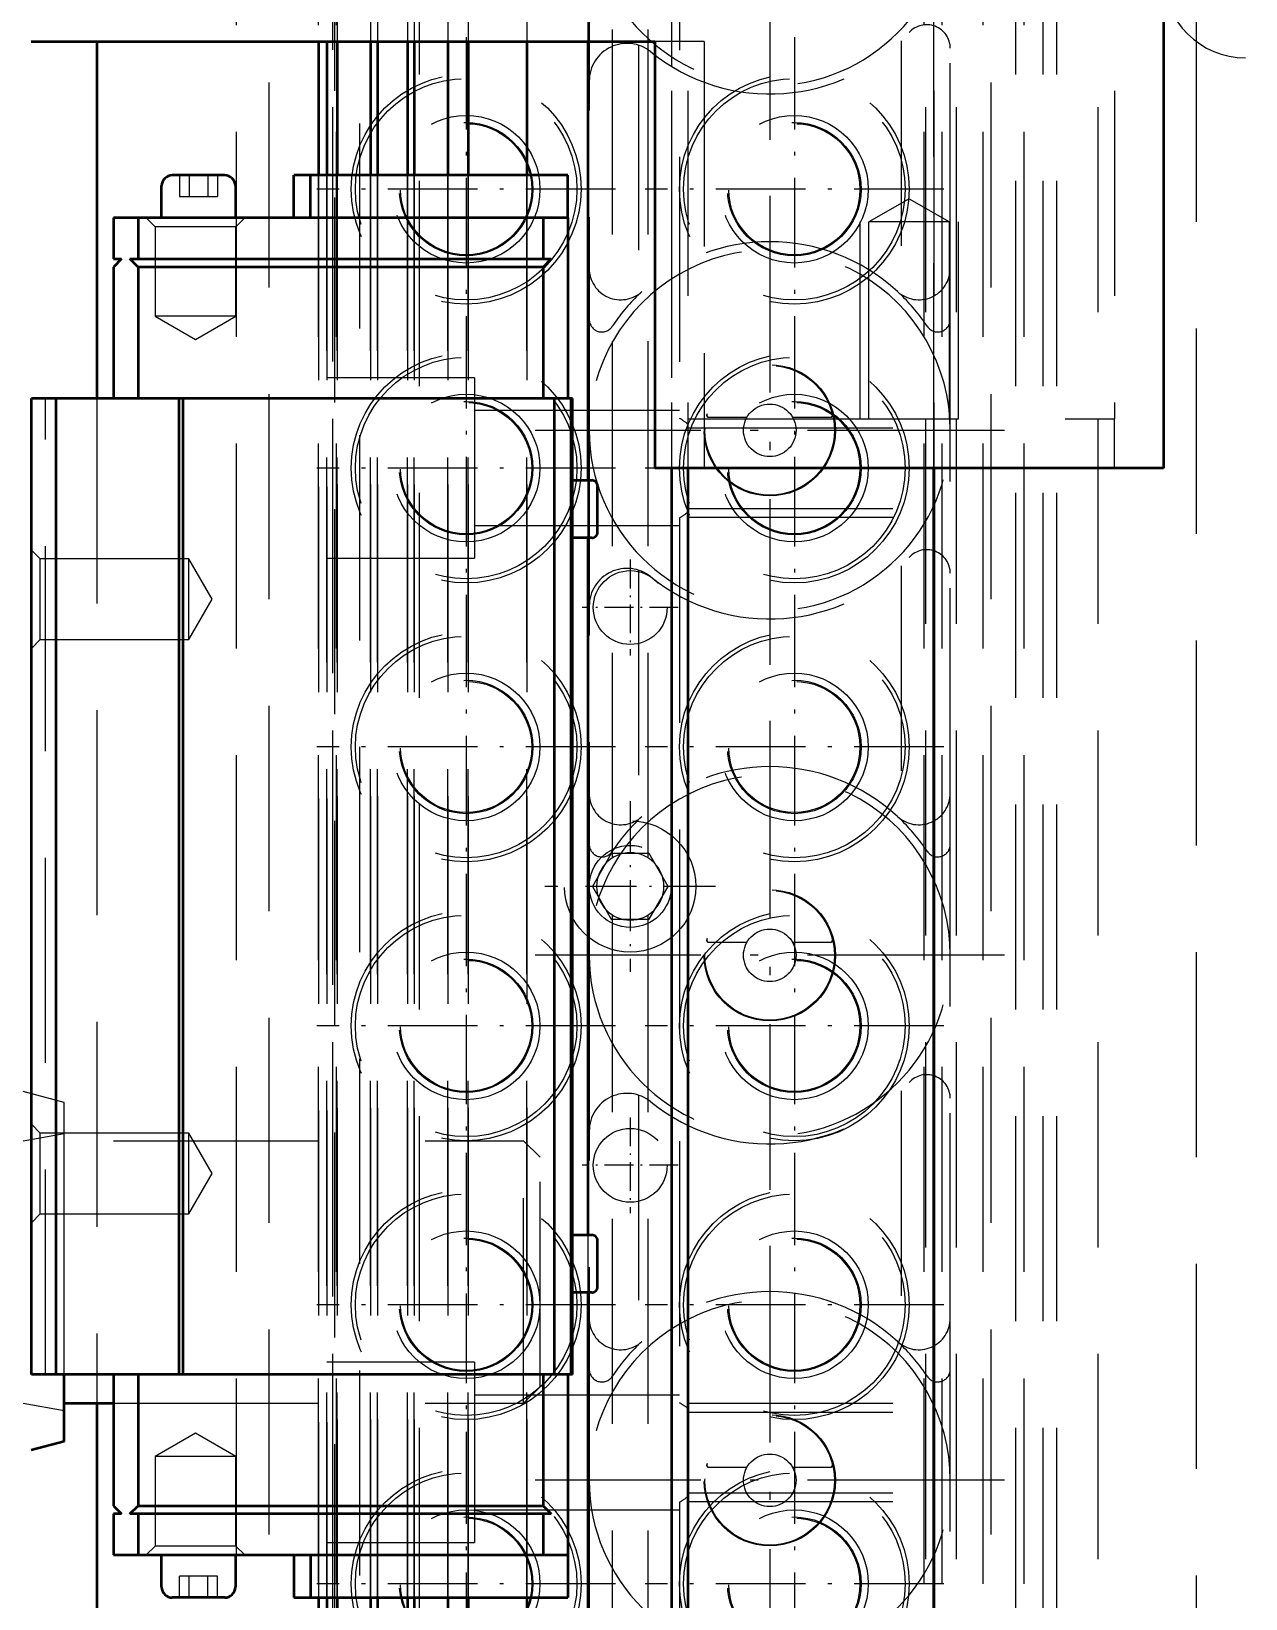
# Model space of a CAD drawing. Header units: millimetres. Extents: x -10155 to 20189, y -25550 to -22580.
# Drawn here: x -8003.4 to -7929.4, y -23353.9 to -23258.4 of the extents above; entities that cross this region are included whole.
import ezdxf

# ---------------------------------------------------------------- set-up
doc = ezdxf.new("R2010")
doc.units = ezdxf.units.MM
for name, pattern in [('CENTER-HOKUTO', [23, 20, -1, 1, -1]), ('DASHDOT', [18.5, 12, -3, 0.5, -3]), ('HIDDEN-HOKUTO', [3.8, 2.5, -1.3])]:
    doc.linetypes.add(name, pattern=pattern)
doc.layers.add('AM_7', color=2, linetype='CENTER-HOKUTO', lineweight=30)
doc.layers.add('AM_HID', color=1, linetype='HIDDEN-HOKUTO', lineweight=25)
doc.layers.add('word_dim', color=253, linetype='Continuous')
doc.styles.get("Standard").update_dxf_attribs({"font": 'romans.shx', "bigfont": 'bigfont.shx'})
doc.dimstyles.new('RS-1-5', dxfattribs={"dimscale": 5, "dimtxt": 3.5, "dimasz": 3, "dimexe": 1, "dimexo": 0, "dimgap": 1, "dimtad": 3, "dimdsep": 46, "dimtxsty": 'Standard', "dimblk1": 'OPEN', "dimblk2": 'OPEN', "dimsah": 1, "dimcen": 0, "dimclrd": 256, "dimclre": 256, "dimclrt": 3, "dimadec": 0, "dimazin": 0, "dimtfac": 1, "dimtmove": 0, "dimatfit": 3, "dimldrblk": 'OPEN', "dimfxl": 0, "dimtolj": 1, "dimtzin": 0, "dimarcsym": 0})

# ---------------------------------------------------------------- blocks, each defined once
blk = doc.blocks.new('_Open')
at = {"color": 0, "lineweight": -2}
for p, q in [((-1, 0.1667), (0, 0)), ((-1, -0.1667), (0, 0)), ((0, 0), (-1, 0))]:
    blk.add_line(p, q, dxfattribs=at)
blk = doc.blocks.new('*D756')
at = {"layer": 'DEFPOINTS', "color": 0, "ltscale": 2}
for p in [(-8113.446, -22930.004), (-8466.547, -23986.004), (-7767.444, -23986.004)]:
    blk.add_point(p, dxfattribs=at)
at = {"layer": 'word_dim', "lineweight": -2, "ltscale": 2}
for p, q in [((-8113.446, -22930.004), (-8471.547, -22930.004)), ((-8466.547, -22945.004), (-8466.547, -23971.004)), ((-7767.444, -23986.004), (-8471.547, -23986.004))]:
    blk.add_line(p, q, dxfattribs=at)
at = {"layer": 'word_dim', "lineweight": -2, "ltscale": 2, "xscale": 15, "yscale": 15, "zscale": 15}
for p, rotation in [((-8466.547, -22930.004), 90), ((-8466.547, -23986.004), 270)]:
    blk.add_blockref('_Open', p, dxfattribs=dict(at, rotation=rotation))
at = {"layer": 'word_dim', "color": 3, "ltscale": 2, "insert": (-8480.297, -23458.004), "char_height": 17.5, "attachment_point": 5, "rotation": 90}
blk.add_mtext('\\A1;1056', dxfattribs=at)

msp = doc.modelspace()

# ---------------------------------------------------------------- linework, layer by layer
at = {"color": 7, "lineweight": 35}
for p, q in [((-7934.444, -23243.004), (-7934.444, -23285.004)), ((-8003.444, -23259.004), (-7965.444, -23259.004)), ((-7999.444, -23259.003), (-7999.444, -23280.753)), ((-7969.538, -23259.004), (-7969.538, -23285.745)), ((-7965.444, -23259.004), (-7965.444, -23285.004)), ((-7972.255, -23269.754), (-7996.938, -23269.754)), ((-7996.938, -23272.254), (-7972.255, -23272.254)), ((-7972.255, -23272.754), (-7996.938, -23272.754)), ((-8003.438, -23340.254), (-8003.438, -23280.754)), ((-8001.938, -23340.254), (-8001.938, -23280.754)), ((-7994.438, -23340.254), (-7994.438, -23280.754)), ((-7971.555, -23280.754), (-7994.188, -23280.754)), ((-7994.188, -23340.254), (-7994.188, -23280.754)), ((-7971.555, -23340.254), (-7971.555, -23280.754)), ((-7970.555, -23340.254), (-7970.555, -23280.754)), ((-7970.455, -23340.254), (-7970.455, -23280.754)), ((-7934.444, -23285.004), (-7965.444, -23285.004)), ((-7964.438, -23285.004), (-7964.438, -23737.004)), ((-7963.438, -23285.004), (-7963.438, -23737.004)), ((-7963.438, -23285.004), (-7963.438, -23331.499)), ((-7948.438, -23737.004), (-7948.438, -23285.004)), ((-7948.438, -23285.004), (-7948.438, -23737.004)), ((-7969.538, -23289.263), (-7969.538, -23331.745)), ((-7969.538, -23335.263), (-7969.538, -23737.079)), ((-7971.555, -23340.254), (-7994.188, -23340.254)), ((-7999.444, -23342.003), (-7999.444, -23432.004)), ((-7996.938, -23348.254), (-7972.255, -23348.254)), ((-7972.255, -23348.754), (-7996.938, -23348.754)), ((-7996.938, -23351.254), (-7972.255, -23351.254)), ((-7985.941, -23353.854), (-7985.941, -23546.004)), ((-7985.438, -23353.854), (-7985.438, -23729.004)), ((-7984.812, -23353.854), (-7984.812, -23729.004)), ((-7982.769, -23353.854), (-7982.769, -23729.004)), ((-7982.348, -23353.854), (-7982.348, -23729.004)), ((-7980.517, -23353.854), (-7980.517, -23729.004)), ((-7980.109, -23353.854), (-7980.109, -23729.004)), ((-7978.051, -23353.854), (-7978.051, -23729.004)), ((-7976.817, -23353.854), (-7976.817, -23729.004)), ((-7973.238, -23353.854), (-7973.238, -23732.851))]:
    msp.add_line(p, q, dxfattribs=at)
at = {"color": 7, "lineweight": 35, "ltscale": 0.203751}
msp.add_line((-7985.941, -23259.004), (-7985.941, -23267.154), dxfattribs=at)
at = {"color": 7, "lineweight": 35, "ltscale": 0.203752}
for p, q in [((-7985.438, -23259.004), (-7985.438, -23267.154)), ((-7984.812, -23259.004), (-7984.812, -23267.154)), ((-7982.769, -23259.004), (-7982.769, -23267.154)), ((-7982.348, -23259.004), (-7982.348, -23267.154)), ((-7980.517, -23259.004), (-7980.517, -23267.154)), ((-7980.109, -23259.004), (-7980.109, -23267.154)), ((-7978.051, -23259.004), (-7978.051, -23267.154)), ((-7976.817, -23259.004), (-7976.817, -23267.154)), ((-7973.238, -23259.004), (-7973.238, -23267.154))]:
    msp.add_line(p, q, dxfattribs=at)
at = {"color": 7, "lineweight": 35, "ltscale": 0.039911}
msp.add_line((-7993.255, -23267.154), (-7994.851, -23267.154), dxfattribs=at)
at = {"color": 7, "lineweight": 35, "ltscale": 0.039905}
msp.add_line((-7991.658, -23267.154), (-7993.255, -23267.154), dxfattribs=at)
at = {"color": 7, "lineweight": 35, "ltscale": 0.025}
for p, q in [((-7986.438, -23267.154), (-7987.438, -23267.154)), ((-7970.555, -23280.754), (-7971.555, -23280.754)), ((-7970.555, -23340.254), (-7971.555, -23340.254)), ((-7987.438, -23353.854), (-7986.438, -23353.854))]:
    msp.add_line(p, q, dxfattribs=at)
at = {"color": 7, "lineweight": 35, "ltscale": 0.065001}
for p, q in [((-7987.438, -23269.754), (-7987.438, -23267.154)), ((-7986.438, -23269.754), (-7986.438, -23267.154)), ((-7970.755, -23269.754), (-7970.755, -23267.154))]:
    msp.add_line(p, q, dxfattribs=at)
at = {"color": 7, "lineweight": 35, "ltscale": 0.392078}
for p, q in [((-7970.755, -23267.154), (-7986.438, -23267.154)), ((-7986.438, -23353.854), (-7970.755, -23353.854))]:
    msp.add_line(p, q, dxfattribs=at)
at = {"color": 7, "lineweight": 35, "ltscale": 0.048752}
for p, q in [((-7995.505, -23269.754), (-7995.505, -23267.804)), ((-7991.005, -23267.804), (-7991.005, -23269.754)), ((-7991.005, -23267.804), (-7991.005, -23269.754))]:
    msp.add_line(p, q, dxfattribs=at)
at = {"color": 7, "lineweight": 35, "ltscale": 0.04875}
for p, q in [((-7991.005, -23267.804), (-7991.005, -23269.754)), ((-7991.005, -23267.804), (-7991.005, -23269.754)), ((-7991.005, -23351.254), (-7991.005, -23353.204)), ((-7991.005, -23351.254), (-7991.005, -23353.204))]:
    msp.add_line(p, q, dxfattribs=at)
at = {"color": 7, "lineweight": 35, "ltscale": 0.0375}
for p, q in [((-7996.938, -23269.754), (-7998.438, -23269.754)), ((-7970.755, -23269.754), (-7972.255, -23269.754)), ((-8001.938, -23280.754), (-8003.438, -23280.754)), ((-8001.938, -23340.254), (-8003.438, -23340.254)), ((-7998.438, -23351.254), (-7996.938, -23351.254)), ((-7972.255, -23351.254), (-7970.755, -23351.254))]:
    msp.add_line(p, q, dxfattribs=at)
at = {"color": 7, "lineweight": 35, "ltscale": 0.0625}
for p, q in [((-7998.438, -23269.754), (-7998.438, -23272.254)), ((-7996.938, -23269.754), (-7996.938, -23272.254)), ((-7972.255, -23269.754), (-7972.255, -23272.254)), ((-7998.438, -23348.754), (-7998.438, -23351.254)), ((-7996.938, -23348.754), (-7996.938, -23351.254)), ((-7972.255, -23348.754), (-7972.255, -23351.254))]:
    msp.add_line(p, q, dxfattribs=at)
at = {"color": 7, "lineweight": 35, "ltscale": 0.275}
for p, q in [((-7970.755, -23269.754), (-7970.755, -23280.754)), ((-7970.755, -23340.254), (-7970.755, -23351.254))]:
    msp.add_line(p, q, dxfattribs=at)
at = {"color": 7, "lineweight": 35, "ltscale": 0.0125}
for p, q in [((-7998.438, -23272.254), (-7997.938, -23272.254)), ((-7997.438, -23272.254), (-7996.938, -23272.254)), ((-7972.255, -23272.254), (-7971.755, -23272.254)), ((-7997.938, -23348.754), (-7998.438, -23348.754)), ((-7996.938, -23348.754), (-7997.438, -23348.754)), ((-7971.755, -23348.754), (-7972.255, -23348.754))]:
    msp.add_line(p, q, dxfattribs=at)
at = {"color": 7, "lineweight": 35, "ltscale": 0.017678}
for p, q in [((-7997.938, -23272.254), (-7998.438, -23272.754)), ((-7996.938, -23272.754), (-7997.438, -23272.254)), ((-7971.755, -23272.254), (-7972.255, -23272.754)), ((-7998.438, -23348.254), (-7997.938, -23348.754)), ((-7997.438, -23348.754), (-7996.938, -23348.254)), ((-7972.255, -23348.254), (-7971.755, -23348.754))]:
    msp.add_line(p, q, dxfattribs=at)
at = {"color": 7, "lineweight": 35, "ltscale": 0.2}
for p, q in [((-7998.438, -23272.754), (-7998.438, -23280.754)), ((-7996.938, -23272.754), (-7996.938, -23280.754)), ((-7972.255, -23272.754), (-7972.255, -23280.754)), ((-7998.438, -23340.254), (-7998.438, -23348.254)), ((-7996.938, -23340.254), (-7996.938, -23348.254)), ((-7972.255, -23340.254), (-7972.255, -23348.254))]:
    msp.add_line(p, q, dxfattribs=at)
at = {"color": 7, "lineweight": 35, "ltscale": 0.1875}
for p, q in [((-7994.438, -23280.754), (-8001.938, -23280.754)), ((-7994.438, -23340.254), (-8001.938, -23340.254))]:
    msp.add_line(p, q, dxfattribs=at)
at = {"color": 7, "lineweight": 35, "ltscale": 0.00625}
for p, q in [((-7994.188, -23280.754), (-7994.438, -23280.754)), ((-7994.188, -23340.254), (-7994.438, -23340.254))]:
    msp.add_line(p, q, dxfattribs=at)
at = {"color": 7, "lineweight": 35, "ltscale": 0.002502}
for p, q in [((-7970.455, -23280.754), (-7970.555, -23280.754)), ((-7970.455, -23340.254), (-7970.555, -23340.254))]:
    msp.add_line(p, q, dxfattribs=at)
at = {"color": 7, "lineweight": 35, "ltscale": 0.029126}
for p, q in [((-7970.455, -23285.745), (-7969.29, -23285.745)), ((-7969.29, -23289.263), (-7970.455, -23289.263)), ((-7970.455, -23331.745), (-7969.29, -23331.745)), ((-7969.29, -23335.263), (-7970.455, -23335.263))]:
    msp.add_line(p, q, dxfattribs=at)
at = {"color": 7, "lineweight": 35, "ltscale": 0.035098}
for p, q in [((-7968.938, -23287.504), (-7968.938, -23286.1)), ((-7968.938, -23288.908), (-7968.938, -23287.504)), ((-7968.938, -23333.504), (-7968.938, -23332.1))]:
    msp.add_line(p, q, dxfattribs=at)
at = {"color": 7, "lineweight": 35, "ltscale": 0.035097}
msp.add_line((-7968.938, -23334.908), (-7968.938, -23333.504), dxfattribs=at)
at = {"color": 7, "lineweight": 35, "ltscale": 0.102002}
msp.add_line((-8001.444, -23344.334), (-8001.444, -23340.254), dxfattribs=at)
at = {"color": 7, "lineweight": 35, "ltscale": 0.07514}
msp.add_line((-8001.444, -23342.004), (-7998.438, -23342.004), dxfattribs=at)
at = {"color": 7, "lineweight": 35, "ltscale": 0.05177}
msp.add_line((-8001.444, -23344.334), (-8003.444, -23344.87), dxfattribs=at)
at = {"color": 7, "lineweight": 35, "ltscale": 0.048749}
for p, q in [((-7995.505, -23353.204), (-7995.505, -23351.254)), ((-7991.005, -23351.254), (-7991.005, -23353.204)), ((-7991.005, -23351.254), (-7991.005, -23353.204))]:
    msp.add_line(p, q, dxfattribs=at)
at = {"color": 7, "lineweight": 35, "ltscale": 0.064999}
for p, q in [((-7987.438, -23351.254), (-7987.438, -23353.854)), ((-7986.438, -23351.254), (-7986.438, -23353.854)), ((-7970.755, -23351.254), (-7970.755, -23353.854))]:
    msp.add_line(p, q, dxfattribs=at)
at = {"color": 7, "lineweight": 35, "ltscale": 0.040002}
msp.add_line((-7993.255, -23353.854), (-7994.855, -23353.854), dxfattribs=at)
at = {"color": 7, "lineweight": 35, "ltscale": 0.039996}
msp.add_line((-7991.655, -23353.854), (-7993.255, -23353.854), dxfattribs=at)
at = {"color": 7, "lineweight": 35}
for centre, radius, start, end in [((-7994.855, -23267.804), 0.65, 89.67235, 179.99925), ((-7991.655, -23267.804), 0.65, 0.00076, 90.32765), ((-7969.29, -23286.097), 0.352, 359.46786, 89.99858), ((-7969.29, -23288.911), 0.352, 270.00142, 0.53215), ((-7969.29, -23332.097), 0.352, 359.46786, 89.99858), ((-7969.29, -23334.911), 0.352, 270.00142, 0.53215), ((-7994.855, -23353.204), 0.65, 180.00076, 270.32766), ((-7994.855, -23353.204), 0.65, 180.00076, 270.32766), ((-7991.655, -23353.204), 0.65, 269.67235, 359.99925), ((-7991.655, -23353.204), 0.65, 269.67235, 359.99925), ((-7991.655, -23353.204), 0.65, 269.67235, 359.99925), ((-7991.655, -23353.204), 0.65, 269.67235, 359.99925)]:
    msp.add_arc(centre, radius, start, end, dxfattribs=at)
at = {"layer": 'AM_7', "color": 2, "linetype": 'DASHDOT', "lineweight": 13}
for p, q in [((-7958.444, -23236.403), (-7958.444, -23265.003)), ((-7958.444, -23268.403), (-7958.444, -23297.003)), ((-7944.144, -23282.703), (-7972.744, -23282.703)), ((-7958.444, -23300.403), (-7958.444, -23329.003)), ((-7944.144, -23314.703), (-7972.744, -23314.703)), ((-7958.444, -23332.403), (-7958.444, -23361.003)), ((-7944.144, -23346.703), (-7972.744, -23346.703))]:
    msp.add_line(p, q, dxfattribs=at)
at = {"layer": 'AM_7', "color": 2, "linetype": 'DASHDOT', "lineweight": 13, "ltscale": 0.455}
for p, q in [((-7976.945, -23241.904), (-7976.945, -23260.104)), ((-7956.945, -23241.904), (-7956.945, -23260.104)), ((-7976.945, -23258.904), (-7976.945, -23277.104)), ((-7956.945, -23258.904), (-7956.945, -23277.104)), ((-7976.945, -23275.904), (-7976.945, -23294.104)), ((-7956.945, -23275.904), (-7956.945, -23294.104)), ((-7976.945, -23292.904), (-7976.945, -23311.104)), ((-7956.945, -23292.904), (-7956.945, -23311.104)), ((-7976.945, -23309.904), (-7976.945, -23328.104)), ((-7956.945, -23309.904), (-7956.945, -23328.104)), ((-7976.945, -23326.904), (-7976.945, -23345.104)), ((-7956.945, -23326.904), (-7956.945, -23345.104)), ((-7976.945, -23343.904), (-7976.945, -23362.104)), ((-7956.945, -23343.904), (-7956.945, -23362.104))]:
    msp.add_line(p, q, dxfattribs=at)
at = {"layer": 'AM_7', "color": 2, "linetype": 'DASHDOT', "lineweight": 13, "ltscale": 0.454999}
for p, q in [((-7967.845, -23268.004), (-7986.045, -23268.004)), ((-7947.845, -23268.004), (-7966.045, -23268.004)), ((-7967.845, -23285.004), (-7986.045, -23285.004)), ((-7947.845, -23285.004), (-7966.045, -23285.004)), ((-7967.845, -23302.004), (-7986.045, -23302.004)), ((-7947.845, -23302.004), (-7966.045, -23302.004)), ((-7967.845, -23319.004), (-7986.045, -23319.004)), ((-7947.845, -23319.004), (-7966.045, -23319.004)), ((-7967.845, -23336.004), (-7986.045, -23336.004)), ((-7947.845, -23336.004), (-7966.045, -23336.004)), ((-7967.845, -23353.004), (-7986.045, -23353.004)), ((-7947.845, -23353.004), (-7966.045, -23353.004))]:
    msp.add_line(p, q, dxfattribs=at)
at = {"layer": 'AM_7', "color": 2, "linetype": 'DASHDOT', "lineweight": 13, "ltscale": 0.146249}
msp.add_line((-7966.945, -23290.579), (-7966.945, -23296.429), dxfattribs=at)
at = {"layer": 'AM_7', "color": 2, "linetype": 'DASHDOT', "lineweight": 13, "ltscale": 0.146252}
for p, q in [((-7964.02, -23293.504), (-7969.87, -23293.504)), ((-7964.02, -23327.504), (-7969.87, -23327.504))]:
    msp.add_line(p, q, dxfattribs=at)
at = {"layer": 'AM_7', "color": 2, "linetype": 'DASHDOT', "lineweight": 13, "ltscale": 0.259999}
msp.add_line((-7966.945, -23305.304), (-7966.945, -23315.704), dxfattribs=at)
at = {"layer": 'AM_7', "color": 2, "linetype": 'DASHDOT', "lineweight": 13, "ltscale": 0.259998}
msp.add_line((-7961.745, -23310.504), (-7972.145, -23310.504), dxfattribs=at)
at = {"layer": 'AM_7', "color": 2, "linetype": 'DASHDOT', "lineweight": 13, "ltscale": 0.146251}
msp.add_line((-7966.945, -23324.579), (-7966.945, -23330.429), dxfattribs=at)
at = {"layer": 'AM_HID', "color": 1, "lineweight": 13, "ltscale": 5}
for p, q in [((-7985.092, -23016.004), (-7985.092, -23546.004)), ((-7979.791, -23546.004), (-7979.791, -23016.004)), ((-7947.092, -23016.004), (-7947.092, -23546.004)), ((-7947.092, -23016.004), (-7947.092, -23546.004)), ((-7941.791, -23546.004), (-7941.791, -23016.004)), ((-7941.791, -23546.004), (-7941.791, -23016.004)), ((-7940.941, -23546.004), (-7940.941, -23016.004)), ((-7985.092, -23019.004), (-7985.092, -23546.004)), ((-7979.791, -23546.004), (-7979.791, -23019.004)), ((-7984.812, -23020.004), (-7984.812, -23850.004)), ((-7984.812, -23020.004), (-7984.812, -23850.004)), ((-7984.812, -23020.004), (-7984.812, -23850.004)), ((-7982.769, -23020.004), (-7982.769, -23850.004)), ((-7982.769, -23020.004), (-7982.769, -23850.004)), ((-7982.769, -23020.004), (-7982.769, -23850.004)), ((-7982.348, -23020.004), (-7982.348, -23850.004)), ((-7982.348, -23020.004), (-7982.348, -23850.004)), ((-7982.348, -23020.004), (-7982.348, -23850.004)), ((-7980.517, -23020.004), (-7980.517, -23850.004)), ((-7980.517, -23020.004), (-7980.517, -23850.004)), ((-7980.517, -23020.004), (-7980.517, -23850.004)), ((-7980.109, -23020.004), (-7980.109, -23850.004)), ((-7980.109, -23020.004), (-7980.109, -23850.004)), ((-7980.109, -23020.004), (-7980.109, -23850.004)), ((-7978.051, -23020.004), (-7978.051, -23850.004)), ((-7978.051, -23020.004), (-7978.051, -23850.004)), ((-7978.051, -23020.004), (-7978.051, -23850.004)), ((-7976.817, -23020.004), (-7976.817, -23850.004)), ((-7976.817, -23020.004), (-7976.817, -23850.004)), ((-7976.817, -23020.004), (-7976.817, -23850.004)), ((-7973.238, -23020.004), (-7973.238, -23850.004)), ((-7973.238, -23020.004), (-7973.238, -23850.004)), ((-7973.238, -23020.004), (-7973.238, -23850.004)), ((-7969.538, -23020.004), (-7969.538, -23850.004)), ((-7969.538, -23020.004), (-7969.538, -23850.004)), ((-7969.538, -23020.004), (-7969.538, -23850.004)), ((-7964.438, -23020.004), (-7964.438, -23850.004)), ((-7964.438, -23020.004), (-7964.438, -23850.004)), ((-7964.438, -23020.004), (-7964.438, -23850.004)), ((-7945.438, -23847.004), (-7945.438, -23023.004)), ((-7983.441, -23036.004), (-7983.441, -23546.004)), ((-7943.441, -23546.004), (-7943.441, -23036.004)), ((-7938.444, -23092.004), (-7938.444, -23783.004)), ((-7932.444, -23783.004), (-7932.444, -23092.004)), ((-7990.945, -23410.004), (-7990.945, -23211.004)), ((-7985.945, -23410.004), (-7985.945, -23211.004)), ((-7984.855, -23410.004), (-7984.855, -23211.004)), ((-7949.035, -23410.004), (-7949.035, -23211.004)), ((-7947.945, -23410.004), (-7947.945, -23211.004)), ((-7942.945, -23410.004), (-7942.945, -23211.004)), ((-7988.945, -23407.004), (-7988.945, -23214.004)), ((-7944.945, -23407.004), (-7944.945, -23214.004)), ((-7968.035, -23308.768), (-7968.035, -23220.74)), ((-7965.855, -23308.768), (-7965.855, -23220.74)), ((-7999.444, -23223.003), (-7999.444, -23259.003)), ((-7984.944, -23395.004), (-7984.944, -23225.004)), ((-7948.944, -23225.004), (-7948.944, -23395.004)), ((-7963.938, -23228.035), (-7963.938, -23281.973)), ((-7985.941, -23243.004), (-7985.941, -23259.004)), ((-7985.438, -23243.004), (-7985.438, -23259.004)), ((-7984.812, -23243.004), (-7984.812, -23259.004)), ((-7982.769, -23243.004), (-7982.769, -23259.004)), ((-7982.348, -23243.004), (-7982.348, -23259.004)), ((-7980.517, -23243.004), (-7980.517, -23259.004)), ((-7980.109, -23243.004), (-7980.109, -23259.004)), ((-7978.051, -23243.004), (-7978.051, -23259.004)), ((-7976.817, -23243.004), (-7976.817, -23259.004)), ((-7973.238, -23243.004), (-7973.238, -23259.004)), ((-7969.538, -23243.004), (-7969.538, -23259.004)), ((-7964.438, -23243.004), (-7964.438, -23285.004)), ((-7963.438, -23243.004), (-7963.438, -23285.004)), ((-7963.438, -23243.004), (-7963.438, -23285.004)), ((-7948.438, -23285.004), (-7948.438, -23243.004)), ((-7948.438, -23243.004), (-7948.438, -23285.004)), ((-7937.444, -23243.004), (-7937.444, -23282.003)), ((-7969.444, -23250.703), (-7969.444, -23272.829)), ((-7947.444, -23272.829), (-7947.444, -23250.703)), ((-7966.444, -23259.224), (-7966.444, -23274.441)), ((-7962.444, -23259.004), (-7965.444, -23259.004)), ((-7962.444, -23259.004), (-7962.444, -23282.003)), ((-7950.444, -23258.964), (-7950.444, -23274.441)), ((-7994.851, -23267.154), (-7994.855, -23267.154)), ((-7994.409, -23267.154), (-7994.409, -23268.454)), ((-7994.409, -23267.154), (-7994.409, -23268.454)), ((-7994.409, -23267.154), (-7994.409, -23268.454)), ((-7994.409, -23267.154), (-7994.409, -23268.454)), ((-7993.832, -23267.154), (-7993.832, -23268.454)), ((-7993.832, -23267.154), (-7993.832, -23268.454)), ((-7993.832, -23267.154), (-7993.832, -23268.454)), ((-7993.832, -23267.154), (-7993.832, -23268.454)), ((-7993.832, -23267.154), (-7993.832, -23268.454)), ((-7993.832, -23267.154), (-7993.832, -23268.454)), ((-7993.832, -23267.154), (-7993.832, -23268.454)), ((-7993.832, -23267.154), (-7993.832, -23268.454)), ((-7992.677, -23267.154), (-7992.677, -23268.454)), ((-7992.677, -23267.154), (-7992.677, -23268.454)), ((-7992.677, -23267.154), (-7992.677, -23268.454)), ((-7992.677, -23267.154), (-7992.677, -23268.454)), ((-7992.677, -23267.154), (-7992.677, -23268.454)), ((-7992.677, -23267.154), (-7992.677, -23268.454)), ((-7992.677, -23267.154), (-7992.677, -23268.454)), ((-7992.677, -23267.154), (-7992.677, -23268.454)), ((-7992.1, -23267.154), (-7992.1, -23268.454)), ((-7992.1, -23267.154), (-7992.1, -23268.454)), ((-7992.1, -23267.154), (-7992.1, -23268.454)), ((-7992.1, -23267.154), (-7992.1, -23268.454)), ((-7986.438, -23269.754), (-7986.438, -23267.154)), ((-7986.438, -23269.754), (-7986.438, -23267.154)), ((-7986.438, -23269.754), (-7986.438, -23267.154)), ((-7985.941, -23267.154), (-7985.941, -23353.854)), ((-7985.438, -23267.154), (-7985.438, -23353.854)), ((-7985.438, -23353.854), (-7985.438, -23267.154)), ((-7984.812, -23353.854), (-7984.812, -23267.154)), ((-7984.812, -23353.854), (-7984.812, -23267.154)), ((-7984.812, -23267.154), (-7984.812, -23353.854)), ((-7984.812, -23353.854), (-7984.812, -23267.154)), ((-7984.812, -23353.854), (-7984.812, -23267.154)), ((-7982.769, -23353.854), (-7982.769, -23267.154)), ((-7982.769, -23353.854), (-7982.769, -23267.154)), ((-7982.769, -23267.154), (-7982.769, -23353.854)), ((-7982.769, -23353.854), (-7982.769, -23267.154)), ((-7982.769, -23353.854), (-7982.769, -23267.154)), ((-7982.348, -23353.854), (-7982.348, -23267.154)), ((-7982.348, -23353.854), (-7982.348, -23267.154)), ((-7982.348, -23267.154), (-7982.348, -23353.854)), ((-7982.348, -23353.854), (-7982.348, -23267.154)), ((-7982.348, -23353.854), (-7982.348, -23267.154)), ((-7980.517, -23353.854), (-7980.517, -23267.154)), ((-7980.517, -23353.854), (-7980.517, -23267.154)), ((-7980.517, -23267.154), (-7980.517, -23353.854)), ((-7980.517, -23353.854), (-7980.517, -23267.154)), ((-7980.517, -23353.854), (-7980.517, -23267.154)), ((-7980.109, -23353.854), (-7980.109, -23267.154)), ((-7980.109, -23353.854), (-7980.109, -23267.154)), ((-7980.109, -23267.154), (-7980.109, -23353.854)), ((-7980.109, -23353.854), (-7980.109, -23267.154)), ((-7980.109, -23353.854), (-7980.109, -23267.154)), ((-7978.051, -23353.854), (-7978.051, -23267.154)), ((-7978.051, -23353.854), (-7978.051, -23267.154)), ((-7978.051, -23267.154), (-7978.051, -23353.854)), ((-7978.051, -23353.854), (-7978.051, -23267.154)), ((-7978.051, -23353.854), (-7978.051, -23267.154)), ((-7976.817, -23353.854), (-7976.817, -23267.154)), ((-7976.817, -23353.854), (-7976.817, -23267.154)), ((-7976.817, -23267.154), (-7976.817, -23353.854)), ((-7976.817, -23353.854), (-7976.817, -23267.154)), ((-7976.817, -23353.854), (-7976.817, -23267.154)), ((-7973.238, -23353.854), (-7973.238, -23267.154)), ((-7973.238, -23353.854), (-7973.238, -23267.154)), ((-7973.238, -23267.154), (-7973.238, -23353.854)), ((-7973.238, -23353.854), (-7973.238, -23267.154)), ((-7973.238, -23353.854), (-7973.238, -23267.154)), ((-7995.505, -23269.754), (-7995.505, -23267.804)), ((-7995.505, -23269.754), (-7995.505, -23267.804)), ((-7995.505, -23269.754), (-7995.505, -23267.804)), ((-7994.409, -23268.454), (-7993.832, -23268.454)), ((-7993.832, -23268.454), (-7992.677, -23268.454)), ((-7992.677, -23268.454), (-7992.1, -23268.454)), ((-7949.944, -23268.584), (-7952.402, -23270.004)), ((-7949.944, -23268.584), (-7952.402, -23270.004)), ((-7949.944, -23268.584), (-7947.485, -23270.004)), ((-7949.944, -23268.584), (-7947.485, -23270.004)), ((-7996.938, -23269.754), (-7996.938, -23272.254)), ((-7996.938, -23272.254), (-7996.938, -23269.754)), ((-7996.938, -23272.254), (-7996.938, -23269.754)), ((-7996.438, -23269.754), (-7995.896, -23270.295)), ((-7996.438, -23269.754), (-7995.896, -23270.295)), ((-7990.979, -23270.295), (-7990.438, -23269.754)), ((-7990.979, -23270.295), (-7990.438, -23269.754)), ((-7972.255, -23269.754), (-7972.255, -23272.254)), ((-7972.255, -23269.754), (-7972.255, -23272.254)), ((-7972.255, -23269.754), (-7972.255, -23272.254)), ((-7952.944, -23282.004), (-7952.944, -23270.004)), ((-7952.944, -23282.004), (-7952.944, -23270.004)), ((-7948.765, -23270.004), (-7952.402, -23270.004)), ((-7952.402, -23282.004), (-7952.402, -23270.004)), ((-7948.765, -23270.004), (-7952.402, -23270.004)), ((-7952.402, -23282.004), (-7952.402, -23270.004)), ((-7947.485, -23270.004), (-7951.122, -23270.004)), ((-7947.485, -23270.004), (-7951.122, -23270.004)), ((-7947.485, -23282.004), (-7947.485, -23270.004)), ((-7947.485, -23282.004), (-7947.485, -23270.004)), ((-7946.944, -23282.004), (-7946.944, -23270.004)), ((-7946.944, -23282.004), (-7946.944, -23270.004)), ((-7990.979, -23270.295), (-7995.896, -23270.295)), ((-7990.979, -23270.295), (-7995.896, -23270.295)), ((-7995.896, -23270.295), (-7995.896, -23275.754)), ((-7990.979, -23270.295), (-7995.896, -23270.295)), ((-7990.979, -23270.295), (-7995.896, -23270.295)), ((-7995.896, -23270.295), (-7995.896, -23275.754)), ((-7990.979, -23275.754), (-7990.979, -23270.295)), ((-7990.979, -23275.754), (-7990.979, -23270.295)), ((-7996.938, -23272.754), (-7997.438, -23272.254)), ((-7997.438, -23272.254), (-7996.938, -23272.754)), ((-7997.438, -23272.254), (-7996.938, -23272.754)), ((-7972.255, -23272.754), (-7996.938, -23272.754)), ((-7996.938, -23272.754), (-7996.938, -23280.754)), ((-7996.938, -23280.754), (-7996.938, -23272.754)), ((-7996.938, -23272.754), (-7972.255, -23272.754)), ((-7996.938, -23280.754), (-7996.938, -23272.754)), ((-7996.938, -23272.754), (-7972.255, -23272.754)), ((-7971.755, -23272.254), (-7972.255, -23272.754)), ((-7972.255, -23272.754), (-7971.755, -23272.254)), ((-7972.255, -23272.754), (-7971.755, -23272.254)), ((-7972.255, -23272.754), (-7972.255, -23280.754)), ((-7972.255, -23272.754), (-7972.255, -23280.754)), ((-7972.255, -23272.754), (-7972.255, -23280.754)), ((-7969.444, -23272.829), (-7969.444, -23282.703)), ((-7947.444, -23282.703), (-7947.444, -23272.829)), ((-7990.979, -23275.754), (-7995.896, -23275.754)), ((-7990.979, -23275.754), (-7995.896, -23275.754)), ((-7995.896, -23275.754), (-7993.438, -23277.173)), ((-7990.979, -23275.754), (-7995.896, -23275.754)), ((-7990.979, -23275.754), (-7995.896, -23275.754)), ((-7995.896, -23275.754), (-7993.438, -23277.173)), ((-7993.438, -23277.173), (-7990.979, -23275.754)), ((-7993.438, -23277.173), (-7990.979, -23275.754)), ((-7976.438, -23279.504), (-7985.438, -23279.504)), ((-7976.438, -23279.504), (-7985.438, -23279.504)), ((-7976.438, -23279.504), (-7976.438, -23290.504)), ((-8002.588, -23340.254), (-8002.588, -23280.754)), ((-8001.938, -23340.254), (-8001.938, -23280.754)), ((-8001.938, -23340.254), (-8001.938, -23280.754)), ((-8001.938, -23340.254), (-8001.938, -23280.754)), ((-7999.444, -23280.753), (-7999.444, -23342.003)), ((-7994.438, -23340.254), (-7994.438, -23280.754)), ((-7994.438, -23340.254), (-7994.438, -23280.754)), ((-7994.438, -23340.254), (-7994.438, -23280.754)), ((-7994.188, -23340.254), (-7994.188, -23280.754)), ((-7994.188, -23340.254), (-7994.188, -23280.754)), ((-7994.188, -23340.254), (-7994.188, -23280.754)), ((-7963.938, -23281.504), (-7976.438, -23281.504)), ((-7963.938, -23281.504), (-7976.438, -23281.504)), ((-7971.555, -23340.254), (-7971.555, -23280.754)), ((-7971.555, -23340.254), (-7971.555, -23280.754)), ((-7971.555, -23340.254), (-7971.555, -23280.754)), ((-7963.438, -23282.004), (-7948.438, -23282.004)), ((-7963.438, -23282.004), (-7948.438, -23282.004)), ((-7963.438, -23282.545), (-7948.438, -23282.545)), ((-7963.438, -23282.545), (-7948.438, -23282.545)), ((-7962.444, -23282.004), (-7962.444, -23285.004)), ((-7962.444, -23282.004), (-7959.444, -23282.004)), ((-7962.209, -23281.903), (-7959.829, -23281.903)), ((-7962.209, -23281.903), (-7959.829, -23281.903)), ((-7959.444, -23282.004), (-7940.444, -23282.004)), ((-7957.058, -23281.903), (-7954.678, -23281.903)), ((-7957.058, -23281.903), (-7954.678, -23281.903)), ((-7940.444, -23282.004), (-7937.444, -23282.004)), ((-7937.444, -23285.004), (-7937.444, -23282.004)), ((-7969.444, -23282.703), (-7969.444, -23304.829)), ((-7947.444, -23304.829), (-7947.444, -23282.703)), ((-7970.455, -23285.745), (-7969.29, -23285.745)), ((-7970.455, -23285.745), (-7969.29, -23285.745)), ((-7970.455, -23285.745), (-7969.29, -23285.745)), ((-7969.538, -23285.745), (-7969.538, -23289.263)), ((-7968.938, -23286.1), (-7968.938, -23286.097)), ((-7963.938, -23288.035), (-7963.938, -23341.973)), ((-7963.438, -23287.462), (-7948.438, -23287.462)), ((-7963.438, -23287.462), (-7948.438, -23287.462)), ((-7963.438, -23288.004), (-7948.438, -23288.004)), ((-7963.438, -23288.004), (-7948.438, -23288.004)), ((-7976.438, -23288.504), (-7963.938, -23288.504)), ((-7976.438, -23288.504), (-7963.938, -23288.504)), ((-8002.896, -23290.545), (-8003.438, -23290.004)), ((-8002.896, -23290.545), (-8003.438, -23290.004)), ((-8002.896, -23290.545), (-8003.438, -23290.004)), ((-8002.896, -23290.545), (-8003.438, -23290.004)), ((-7969.29, -23289.263), (-7970.455, -23289.263)), ((-7969.29, -23289.263), (-7970.455, -23289.263)), ((-7969.29, -23289.263), (-7970.455, -23289.263)), ((-7993.838, -23290.545), (-8002.896, -23290.545)), ((-8002.896, -23295.462), (-8002.896, -23290.545)), ((-8002.896, -23295.462), (-8002.896, -23290.545)), ((-8002.896, -23295.462), (-8002.896, -23290.545)), ((-8002.896, -23295.462), (-8002.896, -23290.545)), ((-7993.838, -23290.545), (-8002.896, -23290.545)), ((-7993.838, -23290.545), (-8002.896, -23290.545)), ((-8002.896, -23295.462), (-8002.896, -23290.545)), ((-8002.896, -23295.462), (-8002.896, -23290.545)), ((-8002.896, -23295.462), (-8002.896, -23290.545)), ((-8002.896, -23295.462), (-8002.896, -23290.545)), ((-7993.838, -23290.545), (-8002.896, -23290.545)), ((-7992.418, -23293.004), (-7993.838, -23290.545)), ((-7993.838, -23295.462), (-7993.838, -23290.545)), ((-7993.838, -23295.462), (-7993.838, -23290.545)), ((-7993.838, -23295.462), (-7993.838, -23290.545)), ((-7993.838, -23295.462), (-7993.838, -23290.545)), ((-7992.418, -23293.004), (-7993.838, -23290.545)), ((-7992.418, -23293.004), (-7993.838, -23290.545)), ((-7993.838, -23295.462), (-7993.838, -23290.545)), ((-7993.838, -23295.462), (-7993.838, -23290.545)), ((-7993.838, -23295.462), (-7993.838, -23290.545)), ((-7993.838, -23295.462), (-7993.838, -23290.545)), ((-7992.418, -23293.004), (-7993.838, -23290.545)), ((-7985.438, -23290.504), (-7976.438, -23290.504)), ((-7985.438, -23290.504), (-7976.438, -23290.504)), ((-7950.444, -23290.964), (-7950.444, -23306.441)), ((-7966.444, -23291.224), (-7966.444, -23306.441)), ((-7993.838, -23295.462), (-7992.418, -23293.004)), ((-7993.838, -23295.462), (-7992.418, -23293.004)), ((-7993.838, -23295.462), (-7992.418, -23293.004)), ((-7993.838, -23295.462), (-7992.418, -23293.004)), ((-8003.438, -23296.004), (-8002.896, -23295.462)), ((-8003.438, -23296.004), (-8002.896, -23295.462)), ((-8003.438, -23296.004), (-8002.896, -23295.462)), ((-8003.438, -23296.004), (-8002.896, -23295.462)), ((-8002.896, -23295.462), (-7993.838, -23295.462)), ((-8002.896, -23295.462), (-7993.838, -23295.462)), ((-8002.896, -23295.462), (-7993.838, -23295.462)), ((-8002.896, -23295.462), (-7993.838, -23295.462)), ((-7969.444, -23304.829), (-7969.444, -23314.703)), ((-7947.444, -23314.703), (-7947.444, -23304.829)), ((-7968.1, -23308.504), (-7969.254, -23310.504)), ((-7965.79, -23308.504), (-7968.1, -23308.504)), ((-7964.636, -23310.504), (-7965.79, -23308.504)), ((-7969.254, -23310.504), (-7968.1, -23312.504)), ((-7965.79, -23312.504), (-7964.636, -23310.504)), ((-7968.1, -23312.504), (-7965.79, -23312.504)), ((-7968.035, -23400.268), (-7968.035, -23312.24)), ((-7965.855, -23400.268), (-7965.855, -23312.24)), ((-7962.209, -23313.903), (-7959.829, -23313.903)), ((-7962.209, -23313.903), (-7959.829, -23313.903)), ((-7957.058, -23313.903), (-7954.678, -23313.903)), ((-7957.058, -23313.903), (-7954.678, -23313.903)), ((-7969.444, -23314.703), (-7969.444, -23336.829)), ((-7947.444, -23336.829), (-7947.444, -23314.703)), ((-8001.444, -23323.674), (-8003.944, -23323.004)), ((-7966.444, -23323.224), (-7966.444, -23338.441)), ((-7950.444, -23322.964), (-7950.444, -23338.441)), ((-8001.444, -23334.004), (-8001.444, -23323.674)), ((-8002.896, -23325.545), (-8003.438, -23325.004)), ((-8002.896, -23325.545), (-8003.438, -23325.004)), ((-8002.896, -23325.545), (-8003.438, -23325.004)), ((-8002.896, -23325.545), (-8003.438, -23325.004)), ((-8017.444, -23326.004), (-7973.444, -23326.004)), ((-8003.944, -23326.004), (-8001.444, -23325.563)), ((-8002.896, -23330.462), (-8002.896, -23325.545)), ((-8002.896, -23330.462), (-8002.896, -23325.545)), ((-7993.838, -23325.545), (-8002.896, -23325.545)), ((-8002.896, -23330.462), (-8002.896, -23325.545)), ((-8002.896, -23330.462), (-8002.896, -23325.545)), ((-7993.838, -23325.545), (-8002.896, -23325.545)), ((-8002.896, -23330.462), (-8002.896, -23325.545)), ((-8002.896, -23330.462), (-8002.896, -23325.545)), ((-7993.838, -23325.545), (-8002.896, -23325.545)), ((-8002.896, -23330.462), (-8002.896, -23325.545)), ((-8002.896, -23330.462), (-8002.896, -23325.545)), ((-7993.838, -23325.545), (-8002.896, -23325.545)), ((-7993.838, -23330.462), (-7993.838, -23325.545)), ((-7993.838, -23330.462), (-7993.838, -23325.545)), ((-7992.418, -23328.004), (-7993.838, -23325.545)), ((-7993.838, -23330.462), (-7993.838, -23325.545)), ((-7993.838, -23330.462), (-7993.838, -23325.545)), ((-7992.418, -23328.004), (-7993.838, -23325.545)), ((-7993.838, -23330.462), (-7993.838, -23325.545)), ((-7993.838, -23330.462), (-7993.838, -23325.545)), ((-7992.418, -23328.004), (-7993.838, -23325.545)), ((-7993.838, -23330.462), (-7993.838, -23325.545)), ((-7993.838, -23330.462), (-7993.838, -23325.545)), ((-7992.418, -23328.004), (-7993.838, -23325.545)), ((-7973.444, -23342.004), (-7973.444, -23326.004)), ((-7973.444, -23342.004), (-7973.444, -23326.004)), ((-7972.444, -23327.004), (-7973.444, -23326.004)), ((-7972.444, -23341.004), (-7972.444, -23327.004)), ((-7993.838, -23330.462), (-7992.418, -23328.004)), ((-7993.838, -23330.462), (-7992.418, -23328.004)), ((-7993.838, -23330.462), (-7992.418, -23328.004)), ((-7993.838, -23330.462), (-7992.418, -23328.004)), ((-8003.438, -23331.004), (-8002.896, -23330.462)), ((-8003.438, -23331.004), (-8002.896, -23330.462)), ((-8003.438, -23331.004), (-8002.896, -23330.462)), ((-8003.438, -23331.004), (-8002.896, -23330.462)), ((-8002.896, -23330.462), (-7993.838, -23330.462)), ((-8002.896, -23330.462), (-7993.838, -23330.462)), ((-8002.896, -23330.462), (-7993.838, -23330.462)), ((-8002.896, -23330.462), (-7993.838, -23330.462)), ((-7970.455, -23331.745), (-7969.29, -23331.745)), ((-7970.455, -23331.745), (-7969.29, -23331.745)), ((-7970.455, -23331.745), (-7969.29, -23331.745)), ((-7969.538, -23331.745), (-7969.538, -23335.263)), ((-7968.938, -23332.1), (-7968.938, -23332.097)), ((-7963.438, -23331.499), (-7963.438, -23850.004)), ((-8001.444, -23340.254), (-8001.444, -23334.004)), ((-7969.29, -23335.263), (-7970.455, -23335.263)), ((-7969.29, -23335.263), (-7970.455, -23335.263)), ((-7969.29, -23335.263), (-7970.455, -23335.263)), ((-7969.444, -23336.829), (-7969.444, -23346.703)), ((-7947.444, -23346.703), (-7947.444, -23336.829)), ((-7976.438, -23339.504), (-7985.438, -23339.504)), ((-7976.438, -23339.504), (-7985.438, -23339.504)), ((-7976.438, -23339.504), (-7976.438, -23350.504)), ((-7996.938, -23348.254), (-7996.938, -23340.254)), ((-7996.938, -23340.254), (-7996.938, -23348.254)), ((-7996.938, -23348.254), (-7996.938, -23340.254)), ((-7972.255, -23340.254), (-7972.255, -23348.254)), ((-7972.255, -23340.254), (-7972.255, -23348.254)), ((-7972.255, -23340.254), (-7972.255, -23348.254)), ((-7963.938, -23341.504), (-7976.438, -23341.504)), ((-7963.938, -23341.504), (-7976.438, -23341.504)), ((-7972.444, -23341.004), (-7973.444, -23342.004)), ((-8017.444, -23342.004), (-8001.444, -23342.004)), ((-8003.944, -23342.004), (-8001.444, -23342.445)), ((-7998.438, -23342.004), (-7973.444, -23342.004)), ((-7963.438, -23342.004), (-7948.438, -23342.004)), ((-7963.438, -23342.004), (-7948.438, -23342.004)), ((-7963.438, -23342.545), (-7948.438, -23342.545)), ((-7963.438, -23342.545), (-7948.438, -23342.545)), ((-7993.438, -23343.834), (-7995.896, -23345.254)), ((-7993.438, -23343.834), (-7995.896, -23345.254)), ((-7990.979, -23345.254), (-7993.438, -23343.834)), ((-7990.979, -23345.254), (-7993.438, -23343.834)), ((-7995.896, -23345.254), (-7995.896, -23350.712)), ((-7990.979, -23345.254), (-7995.896, -23345.254)), ((-7990.979, -23345.254), (-7995.896, -23345.254)), ((-7995.896, -23345.254), (-7995.896, -23350.712)), ((-7990.979, -23345.254), (-7995.896, -23345.254)), ((-7990.979, -23345.254), (-7995.896, -23345.254)), ((-7990.979, -23350.712), (-7990.979, -23345.254)), ((-7990.979, -23350.712), (-7990.979, -23345.254)), ((-7962.209, -23345.903), (-7959.829, -23345.903)), ((-7962.209, -23345.903), (-7959.829, -23345.903)), ((-7957.058, -23345.903), (-7954.678, -23345.903)), ((-7957.058, -23345.903), (-7954.678, -23345.903)), ((-7969.444, -23346.703), (-7969.444, -23368.829)), ((-7963.438, -23347.462), (-7948.438, -23347.462)), ((-7963.438, -23347.462), (-7948.438, -23347.462)), ((-7947.444, -23368.829), (-7947.444, -23346.703)), ((-7996.938, -23348.254), (-7997.438, -23348.754)), ((-7997.438, -23348.754), (-7996.938, -23348.254)), ((-7996.938, -23348.254), (-7997.438, -23348.754)), ((-7972.255, -23348.254), (-7996.938, -23348.254)), ((-7996.938, -23348.254), (-7972.255, -23348.254)), ((-7972.255, -23348.254), (-7996.938, -23348.254)), ((-7971.755, -23348.754), (-7972.255, -23348.254)), ((-7972.255, -23348.254), (-7971.755, -23348.754)), ((-7971.755, -23348.754), (-7972.255, -23348.254)), ((-7963.938, -23348.035), (-7963.938, -23401.973)), ((-7963.438, -23348.004), (-7948.438, -23348.004)), ((-7963.438, -23348.004), (-7948.438, -23348.004)), ((-7996.938, -23351.254), (-7996.938, -23348.754)), ((-7996.938, -23348.754), (-7996.938, -23351.254)), ((-7996.938, -23351.254), (-7996.938, -23348.754)), ((-7976.438, -23348.504), (-7963.938, -23348.504)), ((-7976.438, -23348.504), (-7963.938, -23348.504)), ((-7972.255, -23348.754), (-7972.255, -23351.254)), ((-7972.255, -23348.754), (-7972.255, -23351.254)), ((-7972.255, -23348.754), (-7972.255, -23351.254)), ((-7995.896, -23350.712), (-7996.438, -23351.254)), ((-7995.896, -23350.712), (-7996.438, -23351.254)), ((-7990.979, -23350.712), (-7995.896, -23350.712)), ((-7990.979, -23350.712), (-7995.896, -23350.712)), ((-7990.979, -23350.712), (-7995.896, -23350.712)), ((-7990.979, -23350.712), (-7995.896, -23350.712)), ((-7995.505, -23353.204), (-7995.505, -23351.254)), ((-7995.505, -23353.204), (-7995.505, -23351.254)), ((-7995.505, -23353.204), (-7995.505, -23351.254)), ((-7990.438, -23351.254), (-7990.979, -23350.712)), ((-7990.438, -23351.254), (-7990.979, -23350.712)), ((-7986.438, -23351.254), (-7986.438, -23353.854)), ((-7986.438, -23351.254), (-7986.438, -23353.854)), ((-7986.438, -23351.254), (-7986.438, -23353.854)), ((-7985.438, -23350.504), (-7976.438, -23350.504)), ((-7985.438, -23350.504), (-7976.438, -23350.504)), ((-7994.409, -23353.854), (-7994.409, -23352.554)), ((-7994.409, -23353.854), (-7994.409, -23352.554)), ((-7994.409, -23353.854), (-7994.409, -23352.554)), ((-7994.409, -23353.854), (-7994.409, -23352.554)), ((-7993.832, -23352.554), (-7994.409, -23352.554)), ((-7993.832, -23353.854), (-7993.832, -23352.554)), ((-7993.832, -23353.854), (-7993.832, -23352.554)), ((-7993.832, -23353.854), (-7993.832, -23352.554)), ((-7993.832, -23353.854), (-7993.832, -23352.554)), ((-7993.832, -23353.854), (-7993.832, -23352.554)), ((-7993.832, -23353.854), (-7993.832, -23352.554)), ((-7993.832, -23353.854), (-7993.832, -23352.554)), ((-7993.832, -23353.854), (-7993.832, -23352.554)), ((-7992.677, -23352.554), (-7993.832, -23352.554)), ((-7992.677, -23353.854), (-7992.677, -23352.554)), ((-7992.677, -23353.854), (-7992.677, -23352.554)), ((-7992.677, -23353.854), (-7992.677, -23352.554)), ((-7992.677, -23353.854), (-7992.677, -23352.554)), ((-7992.677, -23353.854), (-7992.677, -23352.554)), ((-7992.677, -23353.854), (-7992.677, -23352.554)), ((-7992.677, -23353.854), (-7992.677, -23352.554)), ((-7992.677, -23353.854), (-7992.677, -23352.554)), ((-7992.1, -23352.554), (-7992.677, -23352.554)), ((-7992.1, -23353.854), (-7992.1, -23352.554)), ((-7992.1, -23353.854), (-7992.1, -23352.554)), ((-7992.1, -23353.854), (-7992.1, -23352.554)), ((-7992.1, -23353.854), (-7992.1, -23352.554))]:
    msp.add_line(p, q, dxfattribs=at)
for points in [[(-7962.261, -23281.687), (-7962.274, -23281.783), (-7962.271, -23281.827), (-7962.209, -23281.903)], [(-7962.209, -23281.903), (-7962.274, -23281.796), (-7962.261, -23281.687)], [(-7954.678, -23281.903), (-7954.616, -23281.825), (-7954.626, -23281.687)], [(-7954.626, -23281.687), (-7954.613, -23281.799), (-7954.624, -23281.855), (-7954.641, -23281.884), (-7954.678, -23281.903)], [(-7962.261, -23313.687), (-7962.274, -23313.783), (-7962.271, -23313.827), (-7962.209, -23313.903)], [(-7962.209, -23313.903), (-7962.274, -23313.796), (-7962.261, -23313.687)], [(-7954.678, -23313.903), (-7954.616, -23313.825), (-7954.626, -23313.687)], [(-7954.626, -23313.687), (-7954.613, -23313.799), (-7954.624, -23313.855), (-7954.641, -23313.884), (-7954.678, -23313.903)], [(-7962.261, -23345.687), (-7962.274, -23345.783), (-7962.271, -23345.827), (-7962.209, -23345.903)], [(-7962.209, -23345.903), (-7962.274, -23345.796), (-7962.261, -23345.687)], [(-7954.678, -23345.903), (-7954.616, -23345.825), (-7954.626, -23345.687)], [(-7954.626, -23345.687), (-7954.613, -23345.799), (-7954.624, -23345.855), (-7954.641, -23345.884), (-7954.678, -23345.903)]]:
    msp.add_lwpolyline(points, dxfattribs=at)
for centre, radius in [((-7976.945, -23268.004), 7), ((-7976.945, -23268.004), 6.75), ((-7956.945, -23268.004), 7), ((-7956.945, -23268.004), 6.75), ((-7976.945, -23268.004), 4.5), ((-7976.945, -23268.004), 4.065), ((-7976.945, -23268.004), 4), ((-7956.945, -23268.004), 4.5), ((-7956.945, -23268.004), 4.065), ((-7956.945, -23268.004), 4), ((-7976.945, -23285.004), 7), ((-7976.945, -23285.004), 6.75), ((-7956.945, -23285.004), 7), ((-7956.945, -23285.004), 6.75), ((-7958.444, -23282.703), 4), ((-7958.444, -23282.703), 3.95), ((-7976.945, -23285.004), 4.5), ((-7956.945, -23285.004), 4.5), ((-7976.945, -23285.004), 4.065), ((-7976.945, -23285.004), 4), ((-7956.945, -23285.004), 4.065), ((-7956.945, -23285.004), 4), ((-7958.444, -23282.703), 1.6), ((-7966.945, -23293.504), 2.25), ((-7976.945, -23302.004), 7), ((-7976.945, -23302.004), 6.75), ((-7956.945, -23302.004), 7), ((-7956.945, -23302.004), 6.75), ((-7976.945, -23302.004), 4.5), ((-7956.945, -23302.004), 4.5), ((-7976.945, -23302.004), 4.065), ((-7976.945, -23302.004), 4), ((-7956.945, -23302.004), 4.065), ((-7956.945, -23302.004), 4), ((-7966.945, -23310.504), 4), ((-7966.945, -23310.504), 2.5), ((-7958.444, -23314.703), 4), ((-7958.444, -23314.703), 3.95), ((-7976.945, -23319.004), 7), ((-7956.945, -23319.004), 7), ((-7976.945, -23319.004), 6.75), ((-7956.945, -23319.004), 6.75), ((-7958.444, -23314.703), 1.6), ((-7976.945, -23319.004), 4.5), ((-7976.945, -23319.004), 4.065), ((-7976.945, -23319.004), 4), ((-7956.945, -23319.004), 4.5), ((-7956.945, -23319.004), 4.065), ((-7956.945, -23319.004), 4), ((-7966.945, -23327.504), 2.25), ((-7976.945, -23336.004), 7), ((-7976.945, -23336.004), 6.75), ((-7956.945, -23336.004), 7), ((-7956.945, -23336.004), 6.75), ((-7976.945, -23336.004), 4.5), ((-7976.945, -23336.004), 4.065), ((-7976.945, -23336.004), 4), ((-7956.945, -23336.004), 4.5), ((-7956.945, -23336.004), 4.065), ((-7956.945, -23336.004), 4), ((-7958.444, -23346.703), 4), ((-7958.444, -23346.703), 3.95), ((-7958.444, -23346.703), 1.6), ((-7976.945, -23353.004), 7), ((-7976.945, -23353.004), 6.75), ((-7956.945, -23353.004), 7), ((-7956.945, -23353.004), 6.75), ((-7976.945, -23353.004), 4.5), ((-7976.945, -23353.004), 4.065), ((-7976.945, -23353.004), 4), ((-7956.945, -23353.004), 4.5), ((-7956.945, -23353.004), 4.065), ((-7956.945, -23353.004), 4)]:
    msp.add_circle(centre, radius, dxfattribs=at)
for centre, radius, start, end in [((-7958.444, -23250.703), 11, 180.00001, 0), ((-7929.444, -23255.004), 5, 180.00001, 270), ((-7958.444, -23250.703), 11.5, 230.91778, 317.65739), ((-7948.881, -23259.417), 1.438, 0, 137.65739), ((-7967.144, -23261.415), 2.3, 50.91779, 180.00001), ((-7994.855, -23267.804), 0.65, 89.67235, 179.99925), ((-7994.855, -23267.804), 0.65, 89.67235, 179.99925), ((-7994.855, -23267.804), 0.65, 89.67235, 179.99925), ((-7991.655, -23267.804), 0.65, 0.00076, 90.32765), ((-7991.655, -23267.804), 0.65, 0.00076, 90.32765), ((-7991.655, -23267.804), 0.65, 0.00076, 90.32765), ((-7958.444, -23282.703), 11, 0, 180.00001), ((-7958.444, -23282.703), 11.5, 47.38889, 132.6111), ((-7967.527, -23272.829), 1.917, 180.00001, 312.61111), ((-7949.36, -23272.829), 1.917, 227.3889, 0), ((-7958.444, -23282.703), 11.5, 134.07921, 146.5367), ((-7958.444, -23282.703), 11.5, 33.46331, 45.92079), ((-7968.677, -23275.939), 0.767, 180.00001, 326.53668), ((-7948.21, -23275.939), 0.767, 213.4633, 0), ((-7965.688, -23285.004), 3.5, 49.99488, 59.99991), ((-7965.688, -23285.004), 3.5, 49.99488, 59.99993), ((-7965.688, -23285.004), 3.5, 49.99488, 59.99991), ((-7965.688, -23285.004), 3.5, 49.99488, 59.99993), ((-7958.444, -23282.703), 11, 180.00001, 0), ((-7969.29, -23286.097), 0.352, 359.46786, 89.99858), ((-7969.29, -23286.097), 0.352, 359.46786, 89.99858), ((-7969.29, -23286.097), 0.352, 359.46786, 89.99858), ((-7965.688, -23285.004), 3.5, 300.00008, 310.00513), ((-7965.688, -23285.004), 3.5, 300.00009, 310.00512), ((-7965.688, -23285.004), 3.5, 300.00008, 310.00513), ((-7965.688, -23285.004), 3.5, 300.00009, 310.00512), ((-7969.29, -23288.911), 0.352, 270.00142, 0.53215), ((-7969.29, -23288.911), 0.352, 270.00142, 0.53215), ((-7969.29, -23288.911), 0.352, 270.00142, 0.53215), ((-7948.881, -23291.417), 1.438, 0, 137.65739), ((-7967.144, -23293.415), 2.3, 50.91779, 180.00001), ((-7958.444, -23282.703), 11.5, 230.91778, 317.65739), ((-7958.444, -23314.703), 11.5, 47.38889, 132.6111), ((-7958.444, -23314.703), 11, 0, 180.00001), ((-7967.527, -23304.829), 1.917, 180.00001, 312.61111), ((-7949.36, -23304.829), 1.917, 227.3889, 0), ((-7958.444, -23314.703), 11.5, 134.07921, 146.5367), ((-7958.444, -23314.703), 11.5, 33.46331, 45.92079), ((-7968.677, -23307.939), 0.767, 180.00001, 326.53668), ((-7948.21, -23307.939), 0.767, 213.4633, 0), ((-7966.945, -23310.504), 2.05, 90, 270), ((-7966.945, -23310.504), 2.05, 270, 89.99999), ((-7958.444, -23314.703), 11, 180.00001, 0), ((-7958.444, -23314.703), 11.5, 230.91778, 317.65739), ((-7948.881, -23323.417), 1.438, 0, 137.65739), ((-7967.144, -23325.415), 2.3, 50.91779, 180.00001), ((-7969.29, -23332.097), 0.352, 359.46786, 89.99858), ((-7969.29, -23332.097), 0.352, 359.46786, 89.99858), ((-7969.29, -23332.097), 0.352, 359.46786, 89.99858), ((-7969.29, -23334.911), 0.352, 270.00142, 0.53215), ((-7969.29, -23334.911), 0.352, 270.00142, 0.53215), ((-7969.29, -23334.911), 0.352, 270.00142, 0.53215), ((-7958.444, -23346.703), 11, 0, 180.00001), ((-7958.444, -23346.703), 11.5, 47.38889, 132.6111), ((-7967.527, -23336.829), 1.917, 180.00001, 312.61111), ((-7949.36, -23336.829), 1.917, 227.3889, 0), ((-7958.444, -23346.703), 11.5, 134.07921, 146.5367), ((-7958.444, -23346.703), 11.5, 33.46331, 45.92079), ((-7968.677, -23339.939), 0.767, 180.00001, 326.53668), ((-7948.21, -23339.939), 0.767, 213.4633, 0), ((-7965.688, -23345.004), 3.5, 49.99488, 59.99991), ((-7965.688, -23345.004), 3.5, 49.99488, 59.99993), ((-7965.688, -23345.004), 3.5, 49.99488, 59.99991), ((-7965.688, -23345.004), 3.5, 49.99488, 59.99993), ((-7958.444, -23346.703), 11, 180.00001, 0), ((-7965.688, -23345.004), 3.5, 300.00008, 310.00513), ((-7965.688, -23345.004), 3.5, 300.00009, 310.00512), ((-7965.688, -23345.004), 3.5, 300.00008, 310.00513), ((-7965.688, -23345.004), 3.5, 300.00009, 310.00512), ((-7994.855, -23353.204), 0.65, 180.00076, 270.32766), ((-7994.855, -23353.204), 0.65, 180.00076, 270.32766)]:
    msp.add_arc(centre, radius, start, end, dxfattribs=at)

# ---------------------------------------------------------------- dimensions: what is measured, and where the dimension line sits
at = {"layer": 'word_dim', "ltscale": 2}
dim = msp.add_linear_dim(base=(-8466.547, -23986.004), p1=(-8113.446, -22930.004), p2=(-7767.444, -23986.004), angle=90, dimstyle='RS-1-5', dxfattribs=at)
dim.commit()
dim.dimension.update_dxf_attribs({"geometry": '*D756', "text_midpoint": (-8480.297, -23458.004)})

doc.saveas('drawing.dxf')
